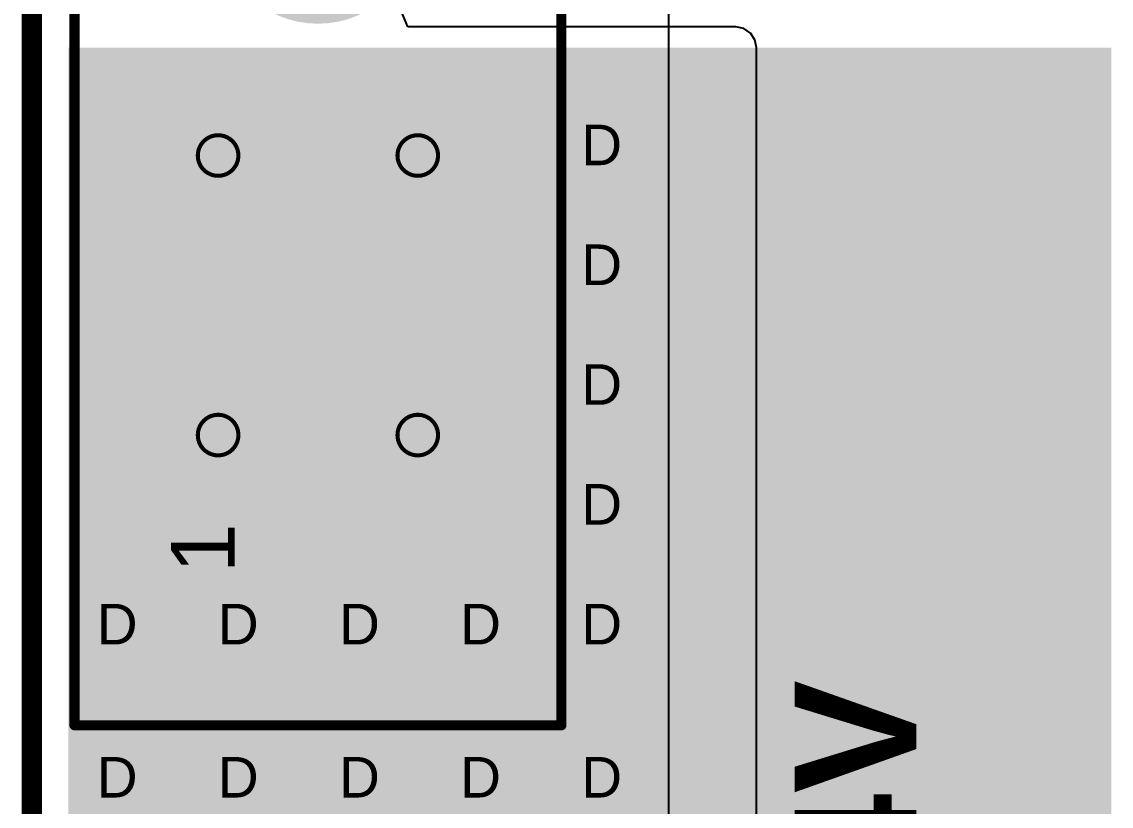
# Model space of a CAD drawing. Header units: inches. Extents: x 0 to 5401, y 0 to 5414.
# Drawn here: x -0.13 to 13.51, y 49.45 to 59.27 of the extents above; entities that cross this region are included whole.
import ezdxf

# ---------------------------------------------------------------- set-up
doc = ezdxf.new("R2010")
doc.units = ezdxf.units.IN
for name, color, linetype in [('Board Outline', 216, 'Continuous'), ('Bottom Layer', 5, 'Continuous'), ('Bottom Solder', 6, 'Continuous'), ('Drill Drawing', 1, 'Continuous'), ('Layer 1', 16, 'Continuous'), ('Layer 2', 76, 'Continuous'), ('Multi-Layer', 9, 'Continuous'), ('Pad Holes', 156, 'Continuous'), ('Top Layer', 1, 'Continuous'), ('Top Overlay', 2, 'Continuous'), ('Top Solder', 216, 'Continuous'), ('Via Holes', 16, 'Continuous')]:
    doc.layers.add(name, color=color, linetype=linetype)
doc.styles.add('Arial', font='', dxfattribs={"height": 0.2})
doc.styles.add('Arial_Bold', font='', dxfattribs={"height": 0.2})
doc.styles.get('Arial').set_extended_font_data('Arial')
doc.styles.get('Arial_Bold').set_extended_font_data('Arial', bold=True)

# ---------------------------------------------------------------- blocks, each defined once
blk = doc.blocks.new('178_6165_0002_4')
at = {"layer": 'Bottom Layer'}
blk.add_hatch(color=5, dxfattribs=at).paths.add_polyline_path([(-7.5, 2.35), (-5.3, 2.35), (-5.3, 0.15), (-7.5, 0.15)])
h = blk.add_hatch(color=5, dxfattribs=at)
edge = h.paths.add_edge_path()
edge.add_arc((-2.9, 1.25), 1.1, 0, 360)
h = blk.add_hatch(color=5, dxfattribs=at)
edge = h.paths.add_edge_path()
edge.add_arc((2.9, 1.25), 1.1, 0, 360)
h = blk.add_hatch(color=5, dxfattribs=at)
edge = h.paths.add_edge_path()
edge.add_arc((6.4, 1.25), 1.1, 0, 360)
h = blk.add_hatch(color=5, dxfattribs=at)
edge = h.paths.add_edge_path()
edge.add_arc((-6.4, -1.25), 1.1, 0, 360)
h = blk.add_hatch(color=5, dxfattribs=at)
edge = h.paths.add_edge_path()
edge.add_arc((-2.9, -1.25), 1.1, 0, 360)
h = blk.add_hatch(color=5, dxfattribs=at)
edge = h.paths.add_edge_path()
edge.add_arc((2.9, -1.25), 1.1, 0, 360)
h = blk.add_hatch(color=5, dxfattribs=at)
edge = h.paths.add_edge_path()
edge.add_arc((6.4, -1.25), 1.1, 0, 360)
at = {"layer": 'Bottom Solder'}
blk.add_hatch(color=6, dxfattribs=at).paths.add_polyline_path([(-7.551, 2.401), (-5.249, 2.401), (-5.249, 0.099), (-7.551, 0.099)])
h = blk.add_hatch(color=6, dxfattribs=at)
edge = h.paths.add_edge_path()
edge.add_arc((-2.9, 1.25), 1.151, 0, 360)
h = blk.add_hatch(color=6, dxfattribs=at)
edge = h.paths.add_edge_path()
edge.add_arc((2.9, 1.25), 1.151, 0, 360)
h = blk.add_hatch(color=6, dxfattribs=at)
edge = h.paths.add_edge_path()
edge.add_arc((6.4, 1.25), 1.151, 0, 360)
h = blk.add_hatch(color=6, dxfattribs=at)
edge = h.paths.add_edge_path()
edge.add_arc((0, 0), 0.102, 0, 360)
h = blk.add_hatch(color=6, dxfattribs=at)
edge = h.paths.add_edge_path()
edge.add_arc((-6.4, -1.25), 1.151, 0, 360)
h = blk.add_hatch(color=6, dxfattribs=at)
edge = h.paths.add_edge_path()
edge.add_arc((-2.9, -1.25), 1.151, 0, 360)
h = blk.add_hatch(color=6, dxfattribs=at)
edge = h.paths.add_edge_path()
edge.add_arc((2.9, -1.25), 1.151, 0, 360)
h = blk.add_hatch(color=6, dxfattribs=at)
edge = h.paths.add_edge_path()
edge.add_arc((6.4, -1.25), 1.151, 0, 360)
at = {"layer": 'Layer 1'}
blk.add_hatch(color=16, dxfattribs=at).paths.add_polyline_path([(-7.5, 2.35), (-5.3, 2.35), (-5.3, 0.15), (-7.5, 0.15)])
h = blk.add_hatch(color=16, dxfattribs=at)
edge = h.paths.add_edge_path()
edge.add_arc((-2.9, 1.25), 1.1, 0, 360)
h = blk.add_hatch(color=16, dxfattribs=at)
edge = h.paths.add_edge_path()
edge.add_arc((2.9, 1.25), 1.1, 0, 360)
h = blk.add_hatch(color=16, dxfattribs=at)
edge = h.paths.add_edge_path()
edge.add_arc((6.4, 1.25), 1.1, 0, 360)
h = blk.add_hatch(color=16, dxfattribs=at)
edge = h.paths.add_edge_path()
edge.add_arc((-6.4, -1.25), 1.1, 0, 360)
h = blk.add_hatch(color=16, dxfattribs=at)
edge = h.paths.add_edge_path()
edge.add_arc((-2.9, -1.25), 1.1, 0, 360)
h = blk.add_hatch(color=16, dxfattribs=at)
edge = h.paths.add_edge_path()
edge.add_arc((2.9, -1.25), 1.1, 0, 360)
h = blk.add_hatch(color=16, dxfattribs=at)
edge = h.paths.add_edge_path()
edge.add_arc((6.4, -1.25), 1.1, 0, 360)
at = {"layer": 'Layer 2'}
blk.add_hatch(color=76, dxfattribs=at).paths.add_polyline_path([(-7.5, 2.35), (-5.3, 2.35), (-5.3, 0.15), (-7.5, 0.15)])
h = blk.add_hatch(color=76, dxfattribs=at)
edge = h.paths.add_edge_path()
edge.add_arc((-2.9, 1.25), 1.1, 0, 360)
h = blk.add_hatch(color=76, dxfattribs=at)
edge = h.paths.add_edge_path()
edge.add_arc((2.9, 1.25), 1.1, 0, 360)
h = blk.add_hatch(color=76, dxfattribs=at)
edge = h.paths.add_edge_path()
edge.add_arc((6.4, 1.25), 1.1, 0, 360)
h = blk.add_hatch(color=76, dxfattribs=at)
edge = h.paths.add_edge_path()
edge.add_arc((-6.4, -1.25), 1.1, 0, 360)
h = blk.add_hatch(color=76, dxfattribs=at)
edge = h.paths.add_edge_path()
edge.add_arc((-2.9, -1.25), 1.1, 0, 360)
h = blk.add_hatch(color=76, dxfattribs=at)
edge = h.paths.add_edge_path()
edge.add_arc((2.9, -1.25), 1.1, 0, 360)
h = blk.add_hatch(color=76, dxfattribs=at)
edge = h.paths.add_edge_path()
edge.add_arc((6.4, -1.25), 1.1, 0, 360)
at = {"layer": 'Multi-Layer'}
blk.add_hatch(color=9, dxfattribs=at).paths.add_polyline_path([(-7.5, 2.35), (-5.3, 2.35), (-5.3, 0.15), (-7.5, 0.15)])
h = blk.add_hatch(color=9, dxfattribs=at)
edge = h.paths.add_edge_path()
edge.add_arc((-2.9, 1.25), 1.1, 0, 360)
h = blk.add_hatch(color=9, dxfattribs=at)
edge = h.paths.add_edge_path()
edge.add_arc((2.9, 1.25), 1.1, 0, 360)
h = blk.add_hatch(color=9, dxfattribs=at)
edge = h.paths.add_edge_path()
edge.add_arc((6.4, 1.25), 1.1, 0, 360)
h = blk.add_hatch(color=9, dxfattribs=at)
edge = h.paths.add_edge_path()
edge.add_arc((-6.4, -1.25), 1.1, 0, 360)
h = blk.add_hatch(color=9, dxfattribs=at)
edge = h.paths.add_edge_path()
edge.add_arc((-2.9, -1.25), 1.1, 0, 360)
h = blk.add_hatch(color=9, dxfattribs=at)
edge = h.paths.add_edge_path()
edge.add_arc((2.9, -1.25), 1.1, 0, 360)
h = blk.add_hatch(color=9, dxfattribs=at)
edge = h.paths.add_edge_path()
edge.add_arc((6.4, -1.25), 1.1, 0, 360)
at = {"layer": 'Pad Holes'}
h = blk.add_hatch(color=7, dxfattribs=at)
edge = h.paths.add_edge_path()
edge.add_arc((-6.4, 1.25), 0.75, 0, 360)
h = blk.add_hatch(color=7, dxfattribs=at)
edge = h.paths.add_edge_path()
edge.add_arc((-2.9, 1.25), 0.75, 0, 360)
h = blk.add_hatch(color=7, dxfattribs=at)
edge = h.paths.add_edge_path()
edge.add_arc((2.9, 1.25), 0.75, 0, 360)
h = blk.add_hatch(color=7, dxfattribs=at)
edge = h.paths.add_edge_path()
edge.add_arc((6.4, 1.25), 0.75, 0, 360)
h = blk.add_hatch(color=7, dxfattribs=at)
edge = h.paths.add_edge_path()
edge.add_arc((0, 0), 1.25, 0, 360)
h = blk.add_hatch(color=7, dxfattribs=at)
edge = h.paths.add_edge_path()
edge.add_arc((-6.4, -1.25), 0.75, 0, 360)
h = blk.add_hatch(color=7, dxfattribs=at)
edge = h.paths.add_edge_path()
edge.add_arc((-2.9, -1.25), 0.75, 0, 360)
h = blk.add_hatch(color=7, dxfattribs=at)
edge = h.paths.add_edge_path()
edge.add_arc((2.9, -1.25), 0.75, 0, 360)
h = blk.add_hatch(color=7, dxfattribs=at)
edge = h.paths.add_edge_path()
edge.add_arc((6.4, -1.25), 0.75, 0, 360)
at = {"layer": 'Top Layer'}
blk.add_hatch(color=1, dxfattribs=at).paths.add_polyline_path([(-7.5, 2.35), (-5.3, 2.35), (-5.3, 0.15), (-7.5, 0.15)])
h = blk.add_hatch(color=1, dxfattribs=at)
edge = h.paths.add_edge_path()
edge.add_arc((-2.9, 1.25), 1.1, 0, 360)
h = blk.add_hatch(color=1, dxfattribs=at)
edge = h.paths.add_edge_path()
edge.add_arc((2.9, 1.25), 1.1, 0, 360)
h = blk.add_hatch(color=1, dxfattribs=at)
edge = h.paths.add_edge_path()
edge.add_arc((6.4, 1.25), 1.1, 0, 360)
h = blk.add_hatch(color=1, dxfattribs=at)
edge = h.paths.add_edge_path()
edge.add_arc((-6.4, -1.25), 1.1, 0, 360)
h = blk.add_hatch(color=1, dxfattribs=at)
edge = h.paths.add_edge_path()
edge.add_arc((-2.9, -1.25), 1.1, 0, 360)
h = blk.add_hatch(color=1, dxfattribs=at)
edge = h.paths.add_edge_path()
edge.add_arc((2.9, -1.25), 1.1, 0, 360)
h = blk.add_hatch(color=1, dxfattribs=at)
edge = h.paths.add_edge_path()
edge.add_arc((6.4, -1.25), 1.1, 0, 360)
at = {"layer": 'Top Solder'}
blk.add_hatch(color=216, dxfattribs=at).paths.add_polyline_path([(-7.551, 2.401), (-5.249, 2.401), (-5.249, 0.099), (-7.551, 0.099)])
h = blk.add_hatch(color=216, dxfattribs=at)
edge = h.paths.add_edge_path()
edge.add_arc((-2.9, 1.25), 1.151, 0, 360)
h = blk.add_hatch(color=216, dxfattribs=at)
edge = h.paths.add_edge_path()
edge.add_arc((2.9, 1.25), 1.151, 0, 360)
h = blk.add_hatch(color=216, dxfattribs=at)
edge = h.paths.add_edge_path()
edge.add_arc((6.4, 1.25), 1.151, 0, 360)
h = blk.add_hatch(color=216, dxfattribs=at)
edge = h.paths.add_edge_path()
edge.add_arc((0, 0), 0.102, 0, 360)
h = blk.add_hatch(color=216, dxfattribs=at)
edge = h.paths.add_edge_path()
edge.add_arc((-6.4, -1.25), 1.151, 0, 360)
h = blk.add_hatch(color=216, dxfattribs=at)
edge = h.paths.add_edge_path()
edge.add_arc((-2.9, -1.25), 1.151, 0, 360)
h = blk.add_hatch(color=216, dxfattribs=at)
edge = h.paths.add_edge_path()
edge.add_arc((2.9, -1.25), 1.151, 0, 360)
h = blk.add_hatch(color=216, dxfattribs=at)
edge = h.paths.add_edge_path()
edge.add_arc((6.4, -1.25), 1.151, 0, 360)
at = {"layer": 'Top Overlay'}
for points in [[(-10.033, 3.048, 0.127, 0.127, 0), (-10.033, -3.048, 0.127, 0.127, 0)], [(-10.033, 3.048, 0.127, 0.127, 0), (10.033, 3.048, 0.127, 0.127, 0)], [(10.033, 3.048, 0.127, 0.127, 0), (10.033, -3.048, 0.127, 0.127, 0)], [(-10.033, -3.048, 0.127, 0.127, 0), (10.033, -3.048, 0.127, 0.127, 0)]]:
    blk.add_lwpolyline(points, format="xyseb", dxfattribs=at)
for points in [[(-10.065, 3.048, 0.0635, 0.0635, 1), (-10.001, 3.048, 0.0635, 0.0635, 1)], [(-10.065, 3.048, 0.0635, 0.0635, 1), (-10.001, 3.048, 0.0635, 0.0635, 1)], [(10.001, 3.048, 0.0635, 0.0635, 1), (10.065, 3.048, 0.0635, 0.0635, 1)], [(10.001, 3.048, 0.0635, 0.0635, 1), (10.065, 3.048, 0.0635, 0.0635, 1)], [(-10.065, -3.048, 0.0635, 0.0635, 1), (-10.001, -3.048, 0.0635, 0.0635, 1)], [(-10.065, -3.048, 0.0635, 0.0635, 1), (-10.001, -3.048, 0.0635, 0.0635, 1)], [(10.001, -3.048, 0.0635, 0.0635, 1), (10.065, -3.048, 0.0635, 0.0635, 1)], [(10.001, -3.048, 0.0635, 0.0635, 1), (10.065, -3.048, 0.0635, 0.0635, 1)]]:
    blk.add_lwpolyline(points, format="xyseb", close=True, dxfattribs=at)
at = {"layer": 'Top Overlay', "style": 'Arial'}
blk.add_text('1', height=0.8, dxfattribs=at).set_placement((-8.128, 1.041))

msp = doc.modelspace()

# ---------------------------------------------------------------- hatches: boundary and pattern name
at = {"layer": 'Bottom Layer'}
msp.add_hatch(color=5, dxfattribs=at).paths.add_polyline_path([(0.457, 44.52), (8.814, 44.52), (8.814, 58.947), (0.457, 58.947)])
h = msp.add_hatch(color=5, dxfattribs=at)
edge = h.paths.add_edge_path()
edge.add_arc((7.098, 57.78), 0.3, 0, 360)
h = msp.add_hatch(color=5, dxfattribs=at)
edge = h.paths.add_edge_path()
edge.add_arc((7.098, 56.28), 0.3, 0, 360)
h = msp.add_hatch(color=5, dxfattribs=at)
edge = h.paths.add_edge_path()
edge.add_arc((7.098, 54.779), 0.3, 0, 360)
h = msp.add_hatch(color=5, dxfattribs=at)
edge = h.paths.add_edge_path()
edge.add_arc((7.098, 53.279), 0.3, 0, 360)
h = msp.add_hatch(color=5, dxfattribs=at)
edge = h.paths.add_edge_path()
edge.add_arc((1.031, 51.779), 0.3, 0, 360)
h = msp.add_hatch(color=5, dxfattribs=at)
edge = h.paths.add_edge_path()
edge.add_arc((2.547, 51.779), 0.3, 0, 360)
h = msp.add_hatch(color=5, dxfattribs=at)
edge = h.paths.add_edge_path()
edge.add_arc((4.064, 51.779), 0.3, 0, 360)
h = msp.add_hatch(color=5, dxfattribs=at)
edge = h.paths.add_edge_path()
edge.add_arc((5.581, 51.779), 0.3, 0, 360)
h = msp.add_hatch(color=5, dxfattribs=at)
edge = h.paths.add_edge_path()
edge.add_arc((7.098, 51.779), 0.3, 0, 360)
h = msp.add_hatch(color=5, dxfattribs=at)
edge = h.paths.add_edge_path()
edge.add_arc((1.031, 49.863), 0.3, 0, 360)
h = msp.add_hatch(color=5, dxfattribs=at)
edge = h.paths.add_edge_path()
edge.add_arc((2.547, 49.863), 0.3, 0, 360)
h = msp.add_hatch(color=5, dxfattribs=at)
edge = h.paths.add_edge_path()
edge.add_arc((4.064, 49.863), 0.3, 0, 360)
h = msp.add_hatch(color=5, dxfattribs=at)
edge = h.paths.add_edge_path()
edge.add_arc((5.581, 49.863), 0.3, 0, 360)
h = msp.add_hatch(color=5, dxfattribs=at)
edge = h.paths.add_edge_path()
edge.add_arc((7.098, 49.863), 0.3, 0, 360)
at = {"layer": 'Bottom Solder'}
h = msp.add_hatch(color=6, dxfattribs=at)
edge = h.paths.add_edge_path()
edge.add_arc((7.098, 57.78), 0.402, 0, 360)
h = msp.add_hatch(color=6, dxfattribs=at)
edge = h.paths.add_edge_path()
edge.add_arc((7.098, 56.28), 0.402, 0, 360)
h = msp.add_hatch(color=6, dxfattribs=at)
edge = h.paths.add_edge_path()
edge.add_arc((7.098, 54.779), 0.402, 0, 360)
h = msp.add_hatch(color=6, dxfattribs=at)
edge = h.paths.add_edge_path()
edge.add_arc((7.098, 53.279), 0.402, 0, 360)
h = msp.add_hatch(color=6, dxfattribs=at)
edge = h.paths.add_edge_path()
edge.add_arc((1.031, 51.779), 0.402, 0, 360)
h = msp.add_hatch(color=6, dxfattribs=at)
edge = h.paths.add_edge_path()
edge.add_arc((2.547, 51.779), 0.402, 0, 360)
h = msp.add_hatch(color=6, dxfattribs=at)
edge = h.paths.add_edge_path()
edge.add_arc((4.064, 51.779), 0.402, 0, 360)
h = msp.add_hatch(color=6, dxfattribs=at)
edge = h.paths.add_edge_path()
edge.add_arc((5.581, 51.779), 0.402, 0, 360)
h = msp.add_hatch(color=6, dxfattribs=at)
edge = h.paths.add_edge_path()
edge.add_arc((7.098, 51.779), 0.402, 0, 360)
h = msp.add_hatch(color=6, dxfattribs=at)
edge = h.paths.add_edge_path()
edge.add_arc((1.031, 49.863), 0.402, 0, 360)
h = msp.add_hatch(color=6, dxfattribs=at)
edge = h.paths.add_edge_path()
edge.add_arc((2.547, 49.863), 0.402, 0, 360)
h = msp.add_hatch(color=6, dxfattribs=at)
edge = h.paths.add_edge_path()
edge.add_arc((4.064, 49.863), 0.402, 0, 360)
h = msp.add_hatch(color=6, dxfattribs=at)
edge = h.paths.add_edge_path()
edge.add_arc((5.581, 49.863), 0.402, 0, 360)
h = msp.add_hatch(color=6, dxfattribs=at)
edge = h.paths.add_edge_path()
edge.add_arc((7.098, 49.863), 0.402, 0, 360)
at = {"layer": 'Layer 1'}
h = msp.add_hatch(color=16, dxfattribs=at)
edge = h.paths.add_edge_path()
edge.add_arc((7.098, 57.78), 0.3, 0, 360)
h = msp.add_hatch(color=16, dxfattribs=at)
edge = h.paths.add_edge_path()
edge.add_arc((7.098, 56.28), 0.3, 0, 360)
h = msp.add_hatch(color=16, dxfattribs=at)
edge = h.paths.add_edge_path()
edge.add_arc((7.098, 54.779), 0.3, 0, 360)
h = msp.add_hatch(color=16, dxfattribs=at)
edge = h.paths.add_edge_path()
edge.add_arc((7.098, 53.279), 0.3, 0, 360)
h = msp.add_hatch(color=16, dxfattribs=at)
edge = h.paths.add_edge_path()
edge.add_arc((1.031, 51.779), 0.3, 0, 360)
h = msp.add_hatch(color=16, dxfattribs=at)
edge = h.paths.add_edge_path()
edge.add_arc((2.547, 51.779), 0.3, 0, 360)
h = msp.add_hatch(color=16, dxfattribs=at)
edge = h.paths.add_edge_path()
edge.add_arc((4.064, 51.779), 0.3, 0, 360)
h = msp.add_hatch(color=16, dxfattribs=at)
edge = h.paths.add_edge_path()
edge.add_arc((5.581, 51.779), 0.3, 0, 360)
h = msp.add_hatch(color=16, dxfattribs=at)
edge = h.paths.add_edge_path()
edge.add_arc((7.098, 51.779), 0.3, 0, 360)
h = msp.add_hatch(color=16, dxfattribs=at)
edge = h.paths.add_edge_path()
edge.add_arc((1.031, 49.863), 0.3, 0, 360)
h = msp.add_hatch(color=16, dxfattribs=at)
edge = h.paths.add_edge_path()
edge.add_arc((2.547, 49.863), 0.3, 0, 360)
h = msp.add_hatch(color=16, dxfattribs=at)
edge = h.paths.add_edge_path()
edge.add_arc((4.064, 49.863), 0.3, 0, 360)
h = msp.add_hatch(color=16, dxfattribs=at)
edge = h.paths.add_edge_path()
edge.add_arc((5.581, 49.863), 0.3, 0, 360)
h = msp.add_hatch(color=16, dxfattribs=at)
edge = h.paths.add_edge_path()
edge.add_arc((7.098, 49.863), 0.3, 0, 360)
at = {"layer": 'Layer 2'}
h = msp.add_hatch(color=76, dxfattribs=at)
edge = h.paths.add_edge_path()
edge.add_arc((7.098, 57.78), 0.3, 0, 360)
h = msp.add_hatch(color=76, dxfattribs=at)
edge = h.paths.add_edge_path()
edge.add_arc((7.098, 56.28), 0.3, 0, 360)
h = msp.add_hatch(color=76, dxfattribs=at)
edge = h.paths.add_edge_path()
edge.add_arc((7.098, 54.779), 0.3, 0, 360)
h = msp.add_hatch(color=76, dxfattribs=at)
edge = h.paths.add_edge_path()
edge.add_arc((7.098, 53.279), 0.3, 0, 360)
h = msp.add_hatch(color=76, dxfattribs=at)
edge = h.paths.add_edge_path()
edge.add_arc((1.031, 51.779), 0.3, 0, 360)
h = msp.add_hatch(color=76, dxfattribs=at)
edge = h.paths.add_edge_path()
edge.add_arc((2.547, 51.779), 0.3, 0, 360)
h = msp.add_hatch(color=76, dxfattribs=at)
edge = h.paths.add_edge_path()
edge.add_arc((4.064, 51.779), 0.3, 0, 360)
h = msp.add_hatch(color=76, dxfattribs=at)
edge = h.paths.add_edge_path()
edge.add_arc((5.581, 51.779), 0.3, 0, 360)
h = msp.add_hatch(color=76, dxfattribs=at)
edge = h.paths.add_edge_path()
edge.add_arc((7.098, 51.779), 0.3, 0, 360)
h = msp.add_hatch(color=76, dxfattribs=at)
edge = h.paths.add_edge_path()
edge.add_arc((1.031, 49.863), 0.3, 0, 360)
h = msp.add_hatch(color=76, dxfattribs=at)
edge = h.paths.add_edge_path()
edge.add_arc((2.547, 49.863), 0.3, 0, 360)
h = msp.add_hatch(color=76, dxfattribs=at)
edge = h.paths.add_edge_path()
edge.add_arc((4.064, 49.863), 0.3, 0, 360)
h = msp.add_hatch(color=76, dxfattribs=at)
edge = h.paths.add_edge_path()
edge.add_arc((5.581, 49.863), 0.3, 0, 360)
h = msp.add_hatch(color=76, dxfattribs=at)
edge = h.paths.add_edge_path()
edge.add_arc((7.098, 49.863), 0.3, 0, 360)
at = {"layer": 'Top Layer'}
msp.add_hatch(color=1, dxfattribs=at).paths.add_polyline_path([(0.457, 44.628), (13.513, 44.628), (13.513, 58.947), (0.457, 58.947)])
h = msp.add_hatch(color=1, dxfattribs=at)
edge = h.paths.add_edge_path()
edge.add_arc((7.098, 57.78), 0.3, 0, 360)
h = msp.add_hatch(color=1, dxfattribs=at)
edge = h.paths.add_edge_path()
edge.add_arc((7.098, 56.28), 0.3, 0, 360)
h = msp.add_hatch(color=1, dxfattribs=at)
edge = h.paths.add_edge_path()
edge.add_arc((7.098, 54.779), 0.3, 0, 360)
h = msp.add_hatch(color=1, dxfattribs=at)
edge = h.paths.add_edge_path()
edge.add_arc((7.098, 53.279), 0.3, 0, 360)
h = msp.add_hatch(color=1, dxfattribs=at)
edge = h.paths.add_edge_path()
edge.add_arc((1.031, 51.779), 0.3, 0, 360)
h = msp.add_hatch(color=1, dxfattribs=at)
edge = h.paths.add_edge_path()
edge.add_arc((2.547, 51.779), 0.3, 0, 360)
h = msp.add_hatch(color=1, dxfattribs=at)
edge = h.paths.add_edge_path()
edge.add_arc((4.064, 51.779), 0.3, 0, 360)
h = msp.add_hatch(color=1, dxfattribs=at)
edge = h.paths.add_edge_path()
edge.add_arc((5.581, 51.779), 0.3, 0, 360)
h = msp.add_hatch(color=1, dxfattribs=at)
edge = h.paths.add_edge_path()
edge.add_arc((7.098, 51.779), 0.3, 0, 360)
h = msp.add_hatch(color=1, dxfattribs=at)
edge = h.paths.add_edge_path()
edge.add_arc((1.031, 49.863), 0.3, 0, 360)
h = msp.add_hatch(color=1, dxfattribs=at)
edge = h.paths.add_edge_path()
edge.add_arc((2.547, 49.863), 0.3, 0, 360)
h = msp.add_hatch(color=1, dxfattribs=at)
edge = h.paths.add_edge_path()
edge.add_arc((4.064, 49.863), 0.3, 0, 360)
h = msp.add_hatch(color=1, dxfattribs=at)
edge = h.paths.add_edge_path()
edge.add_arc((5.581, 49.863), 0.3, 0, 360)
h = msp.add_hatch(color=1, dxfattribs=at)
edge = h.paths.add_edge_path()
edge.add_arc((7.098, 49.863), 0.3, 0, 360)
at = {"layer": 'Top Solder'}
h = msp.add_hatch(color=216, dxfattribs=at)
edge = h.paths.add_edge_path()
edge.add_arc((7.098, 57.78), 0.402, 0, 360)
h = msp.add_hatch(color=216, dxfattribs=at)
edge = h.paths.add_edge_path()
edge.add_arc((7.098, 56.28), 0.402, 0, 360)
h = msp.add_hatch(color=216, dxfattribs=at)
edge = h.paths.add_edge_path()
edge.add_arc((7.098, 54.779), 0.402, 0, 360)
h = msp.add_hatch(color=216, dxfattribs=at)
edge = h.paths.add_edge_path()
edge.add_arc((7.098, 53.279), 0.402, 0, 360)
h = msp.add_hatch(color=216, dxfattribs=at)
edge = h.paths.add_edge_path()
edge.add_arc((1.031, 51.779), 0.402, 0, 360)
h = msp.add_hatch(color=216, dxfattribs=at)
edge = h.paths.add_edge_path()
edge.add_arc((2.547, 51.779), 0.402, 0, 360)
h = msp.add_hatch(color=216, dxfattribs=at)
edge = h.paths.add_edge_path()
edge.add_arc((4.064, 51.779), 0.402, 0, 360)
h = msp.add_hatch(color=216, dxfattribs=at)
edge = h.paths.add_edge_path()
edge.add_arc((5.581, 51.779), 0.402, 0, 360)
h = msp.add_hatch(color=216, dxfattribs=at)
edge = h.paths.add_edge_path()
edge.add_arc((7.098, 51.779), 0.402, 0, 360)
h = msp.add_hatch(color=216, dxfattribs=at)
edge = h.paths.add_edge_path()
edge.add_arc((1.031, 49.863), 0.402, 0, 360)
h = msp.add_hatch(color=216, dxfattribs=at)
edge = h.paths.add_edge_path()
edge.add_arc((2.547, 49.863), 0.402, 0, 360)
h = msp.add_hatch(color=216, dxfattribs=at)
edge = h.paths.add_edge_path()
edge.add_arc((4.064, 49.863), 0.402, 0, 360)
h = msp.add_hatch(color=216, dxfattribs=at)
edge = h.paths.add_edge_path()
edge.add_arc((5.581, 49.863), 0.402, 0, 360)
h = msp.add_hatch(color=216, dxfattribs=at)
edge = h.paths.add_edge_path()
edge.add_arc((7.098, 49.863), 0.402, 0, 360)
at = {"layer": 'Via Holes'}
h = msp.add_hatch(color=7, dxfattribs=at)
edge = h.paths.add_edge_path()
edge.add_arc((7.098, 57.78), 0.15, 0, 360)
h = msp.add_hatch(color=7, dxfattribs=at)
edge = h.paths.add_edge_path()
edge.add_arc((7.098, 56.28), 0.15, 0, 360)
h = msp.add_hatch(color=7, dxfattribs=at)
edge = h.paths.add_edge_path()
edge.add_arc((7.098, 54.779), 0.15, 0, 360)
h = msp.add_hatch(color=7, dxfattribs=at)
edge = h.paths.add_edge_path()
edge.add_arc((7.098, 53.279), 0.15, 0, 360)
h = msp.add_hatch(color=7, dxfattribs=at)
edge = h.paths.add_edge_path()
edge.add_arc((1.031, 51.779), 0.15, 0, 360)
h = msp.add_hatch(color=7, dxfattribs=at)
edge = h.paths.add_edge_path()
edge.add_arc((2.547, 51.779), 0.15, 0, 360)
h = msp.add_hatch(color=7, dxfattribs=at)
edge = h.paths.add_edge_path()
edge.add_arc((4.064, 51.779), 0.15, 0, 360)
h = msp.add_hatch(color=7, dxfattribs=at)
edge = h.paths.add_edge_path()
edge.add_arc((5.581, 51.779), 0.15, 0, 360)
h = msp.add_hatch(color=7, dxfattribs=at)
edge = h.paths.add_edge_path()
edge.add_arc((7.098, 51.779), 0.15, 0, 360)
h = msp.add_hatch(color=7, dxfattribs=at)
edge = h.paths.add_edge_path()
edge.add_arc((1.031, 49.863), 0.15, 0, 360)
h = msp.add_hatch(color=7, dxfattribs=at)
edge = h.paths.add_edge_path()
edge.add_arc((2.547, 49.863), 0.15, 0, 360)
h = msp.add_hatch(color=7, dxfattribs=at)
edge = h.paths.add_edge_path()
edge.add_arc((4.064, 49.863), 0.15, 0, 360)
h = msp.add_hatch(color=7, dxfattribs=at)
edge = h.paths.add_edge_path()
edge.add_arc((5.581, 49.863), 0.15, 0, 360)
h = msp.add_hatch(color=7, dxfattribs=at)
edge = h.paths.add_edge_path()
edge.add_arc((7.098, 49.863), 0.15, 0, 360)

# ---------------------------------------------------------------- linework, layer by layer
at = {"layer": 'Board Outline'}
msp.add_lwpolyline([(0, 0, 0.254, 0.254, 0), (0, 117, 0.254, 0.254, 0)], format="xyseb", dxfattribs=at)
at = {"layer": 'Bottom Layer'}
for p, q in [((4.705, 59.206), (4.621, 59.409)), ((8.814, 59.206), (4.705, 59.206)), ((8.913, 59.186), (8.814, 59.206)), ((8.997, 59.13), (8.913, 59.186)), ((9.053, 59.046), (8.997, 59.13)), ((9.073, 58.947), (9.053, 59.046)), ((9.073, 44.52), (9.073, 58.947))]:
    msp.add_line(p, q, dxfattribs=at)
at = {"layer": 'Drill Drawing'}
for points in [[(2.585, 57.596, 0.0508, 0.0508, 1), (2.077, 57.596, 0.0508, 0.0508, 1)], [(5.085, 57.596, 0.0508, 0.0508, 1), (4.577, 57.596, 0.0508, 0.0508, 1)], [(2.065, 57.596, 0.0254, 0.0254, 1), (2.09, 57.596, 0.0254, 0.0254, 1)], [(2.573, 57.596, 0.0254, 0.0254, 1), (2.598, 57.596, 0.0254, 0.0254, 1)], [(4.565, 57.596, 0.0254, 0.0254, 1), (4.59, 57.596, 0.0254, 0.0254, 1)], [(5.073, 57.596, 0.0254, 0.0254, 1), (5.098, 57.596, 0.0254, 0.0254, 1)], [(2.585, 54.096, 0.0508, 0.0508, 1), (2.077, 54.096, 0.0508, 0.0508, 1)], [(5.085, 54.096, 0.0508, 0.0508, 1), (4.577, 54.096, 0.0508, 0.0508, 1)], [(2.065, 54.096, 0.0254, 0.0254, 1), (2.09, 54.096, 0.0254, 0.0254, 1)], [(2.573, 54.096, 0.0254, 0.0254, 1), (2.598, 54.096, 0.0254, 0.0254, 1)], [(4.565, 54.096, 0.0254, 0.0254, 1), (4.59, 54.096, 0.0254, 0.0254, 1)], [(5.073, 54.096, 0.0254, 0.0254, 1), (5.098, 54.096, 0.0254, 0.0254, 1)]]:
    msp.add_lwpolyline(points, format="xyseb", close=True, dxfattribs=at)
at = {"layer": 'Layer 1'}
for p, q in [((0, 72.339), (0, 44.424)), ((7.976, 44.519), (7.976, 72.339)), ((7.976, 44.519), (7.976, 62.046))]:
    msp.add_line(p, q, dxfattribs=at)
at = {"layer": 'Layer 2'}
for p, q in [((0, 72.339), (0, 44.424)), ((7.976, 44.519), (7.976, 72.339)), ((7.976, 44.519), (7.976, 62.709))]:
    msp.add_line(p, q, dxfattribs=at)

# ---------------------------------------------------------------- block references
at = {"rotation": 90}
msp.add_blockref('178_6165_0002_4', (3.581, 60.496), dxfattribs=at)

# ---------------------------------------------------------------- texts
at = {"layer": 'Drill Drawing', "style": 'Arial'}
for p in [(6.877, 57.475), (6.877, 55.975), (6.877, 54.475), (6.877, 52.975), (0.811, 51.475), (2.327, 51.475), (3.844, 51.475), (5.361, 51.475), (6.877, 51.475), (0.811, 49.558), (2.327, 49.558), (3.844, 49.558), (5.361, 49.558), (6.877, 49.558)]:
    msp.add_text('D', height=0.508, dxfattribs=at).set_placement(p)
at = {"layer": 'Top Overlay', "style": 'Arial_Bold'}
msp.add_text('+24V', height=1.524, rotation=90, dxfattribs=at).set_placement((11.074, 45.998))

doc.saveas('drawing.dxf')
